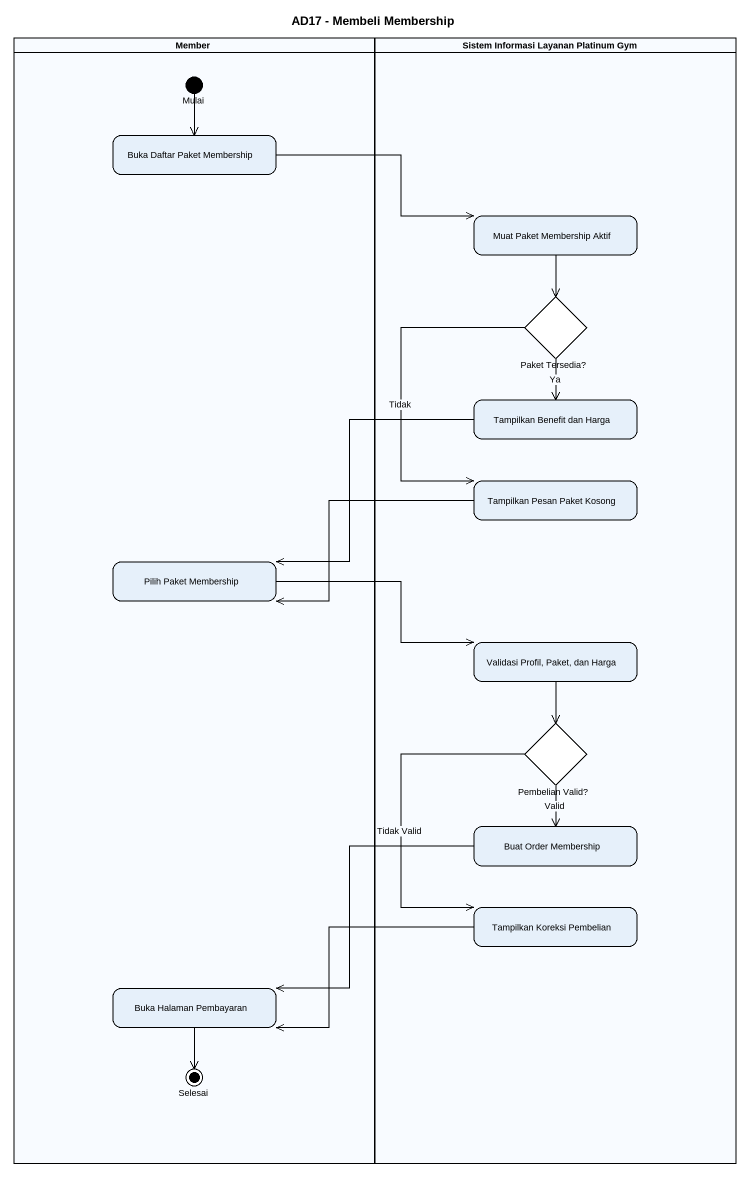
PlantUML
@startuml
title AD17 - Membeli Membership
hide empty description
state Member <<partition>> {
  state Mulai <<start>>
  state "Buka Daftar Paket Membership" as Buka_Daftar_Paket_Membership
  state "Pilih Paket Membership" as Pilih_Paket_Membership
  state "Buka Halaman Pembayaran" as Buka_Halaman_Pembayaran
  state Selesai <<end>>
}
state "Sistem Informasi Layanan Platinum Gym" as Sistem_Informasi_Layanan <<partition>> {
  state "Muat Paket Membership Aktif" as Muat_Paket_Membership_Aktif
  state "Paket Tersedia?" as Paket_Tersedia <<choice>>
  state "Tampilkan Benefit dan Harga" as Tampilkan_Benefit_dan_Harga
  state "Tampilkan Pesan Paket Kosong" as Tampilkan_Pesan_Paket_Kosong
  state "Validasi Profil, Paket, dan Harga" as Validasi_Profil_Paket_dan
  state "Pembelian Valid?" as Pembelian_Valid <<choice>>
  state "Buat Order Membership" as Buat_Order_Membership
  state "Tampilkan Koreksi Pembelian" as Tampilkan_Koreksi_Pembelian
}
Mulai --> Buka_Daftar_Paket_Membership
Buka_Daftar_Paket_Membership -right-> Muat_Paket_Membership_Aktif
Muat_Paket_Membership_Aktif --> Paket_Tersedia
Paket_Tersedia --> Tampilkan_Benefit_dan_Harga : Ya
Paket_Tersedia --> Tampilkan_Pesan_Paket_Kosong : Tidak
Tampilkan_Benefit_dan_Harga -left-> Pilih_Paket_Membership
Tampilkan_Pesan_Paket_Kosong -left-> Pilih_Paket_Membership
Pilih_Paket_Membership -right-> Validasi_Profil_Paket_dan
Validasi_Profil_Paket_dan --> Pembelian_Valid
Pembelian_Valid --> Buat_Order_Membership : Valid
Pembelian_Valid --> Tampilkan_Koreksi_Pembelian : Tidak Valid
Buat_Order_Membership -left-> Buka_Halaman_Pembayaran
Tampilkan_Koreksi_Pembelian -left-> Buka_Halaman_Pembayaran
Buka_Halaman_Pembayaran --> Selesai
@enduml
